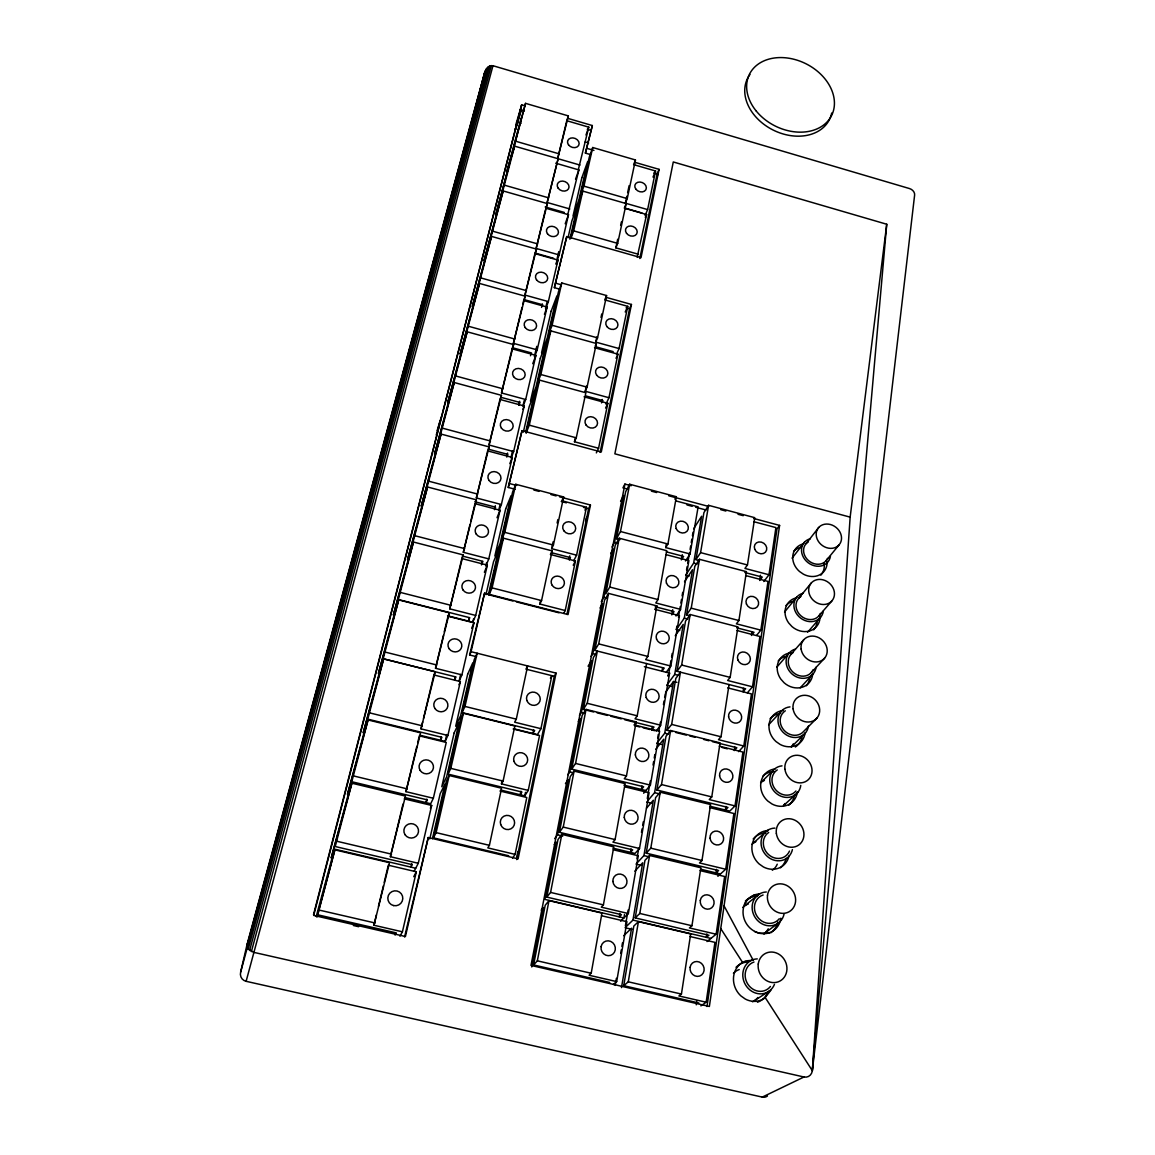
<?xml version="1.0" encoding="UTF-8"?>
<svg xmlns="http://www.w3.org/2000/svg" width="1155" height="1155" viewBox="0 0 1155 1155"><rect width="100%" height="100%" fill="white"/><g stroke="black" fill="none" stroke-linecap="round" stroke-linejoin="round"><path stroke-width="1.5" d="M765.245 997.602L812.326 1070.685L914.63 194.993A6.064 4.62 31.2 0 0 909.505 188.568L492.968 65.72L489.648 65.979L486.602 68.492L484.638 72.577L247.141 944.14L240.659 972.048A7.955 7.594 -43 0 0 246.116 981.317L762.271 1097.106L803.967 1076.994A8.273 7.349 68.7 0 0 812.326 1070.685L850.152 517.137L886.737 224.243L673.278 161.96L614.864 453.828L850.152 517.137M521.165 109.277L514.668 131.54L515.78 127.584M812.326 1070.685L886.737 224.243M803.967 1076.994L253.407 952.269L248.224 949.121L247.141 944.14M700.912 1005.875L706.153 1002.222L714.945 942.379L689.824 936.474M707.033 941.556L716.143 934.222L724.633 876.501L700.089 870.596M717.876 876.299L725.701 869.239L733.887 813.51L709.776 807.605M709.849 806.219L729.787 811.099L734.999 805.901L742.925 752.064L719.247 746.159M738.594 751.631L743.806 746L751.457 693.924L727.693 687.875M747.314 692.856L752.511 686.821L759.903 636.477L737.034 630.558M756.698 635.279L760.842 630.139L768.003 581.427L745.625 575.551M763.816 581.528L768.985 574.757L775.915 527.59L753.912 521.728M706.99 1006.51L776.997 528.932L779.596 525.395L753.623 518.451M779.596 525.395L709.372 1006.467L530.982 965.421L624.927 484.075L631.164 485.75M696.263 1004.807L696.783 1001.313M706.874 933.89L706.355 937.355L708.939 935.261L635.207 917.907L644.966 860.36L649.572 855.465L700.868 867.78L691.946 925.747L689.419 927.927L716.143 934.222M716.519 869.325L715.985 872.891L718.569 870.538L646.194 853.141L655.607 797.585L660.227 792.2L710.599 804.544L701.98 860.504L699.454 862.929L725.701 869.239M725.918 806.45L725.383 810.016L727.968 807.432L656.892 790.006L665.987 736.341L670.622 730.509L720.085 742.867L711.769 796.907L709.242 799.578L734.999 805.901M734.811 746.982L734.277 750.548L736.847 747.733L712.404 741.64M743.575 688.337L743.069 691.773L745.639 688.77L677.018 671.315L685.521 621.145L690.156 614.518L737.93 626.876L730.162 677.393L727.621 680.483L752.511 686.821M751.486 635.481L751.992 632.03M760.481 575.248L759.701 580.46L762.257 577.081L744.816 572.49M706.153 1002.222L678.909 995.942L681.436 994.065L690.69 933.947L638.412 921.661L633.835 926.036L623.729 985.691L698.847 1002.988M743.806 746L718.482 739.662L721.023 736.774L729.065 684.525M760.842 630.139L736.385 623.816L738.911 620.524L746.419 571.653L699.468 559.309L694.819 566.282L686.59 614.835L690.04 615.731M768.985 574.757L744.932 568.433L747.458 564.968L754.735 517.671L708.564 505.327L703.915 512.647L695.945 559.641L699.439 560.565M667.013 730.292L675.805 678.404L680.454 672.167L671.647 724.416L667.013 730.292L672.253 731.606M623.729 985.691L628.277 981.808L638.412 921.661M635.207 917.907L639.798 913.461L649.572 855.465M646.194 853.141L650.799 848.174L660.227 792.2M656.892 790.006L661.512 784.563L670.622 730.509M677.018 671.315L681.652 665.035L690.156 614.518M686.59 614.835L691.224 608.165L699.468 559.309M695.945 559.641L700.594 552.624L708.564 505.327M621.477 987.612L631.568 928.201L623.714 935.709M632.074 929.356L625.086 927.725L632.954 920.087L642.7 862.785L634.802 871.188M641.285 865.355L636.03 864.099L643.927 855.581L653.326 800.242L646.54 808.154M647.825 800.689L654.611 792.677L663.706 739.214L655.751 749.234M661.974 744.571L656.776 743.286L664.731 733.194L673.524 681.479L676.946 682.345M671.993 686.546L666.753 685.218L674.722 674.419L683.226 624.407L675.242 635.799M679.746 630.471L676.31 629.576L684.294 618.127L692.524 569.718L684.54 581.716M689.116 576.085L685.651 575.176L693.65 563.106L701.619 516.242L693.621 528.817M624.494 914.486L623.902 917.965L544.929 899.399L556.104 842.038L554.227 844.55M615.182 985.388L616.409 978.299M620.668 953.452L621.274 949.901M621.895 946.349L622.502 942.812M625.389 925.949L628.132 910.053M636.925 858.815L638.744 848.232M641.473 832.38L642.079 828.857M642.685 825.334L643.292 821.811M647.291 798.495L650.308 780.91M653.037 765.072L653.643 761.549M654.25 758.026L654.842 754.518M657.686 738.002L658.292 734.479M658.899 730.956L660.415 722.149M663.432 704.536L664.038 701.013M664.645 697.49L665.251 693.967M668.269 676.397L670.997 660.516M671.604 656.978L672.21 653.456M676.31 629.576L676.917 626.039M678.447 617.174L680.266 606.534M680.873 602.997L681.493 599.445M682.1 595.908L682.706 592.356M686.546 570.036L687.138 566.6M687.716 563.164L689.492 552.855M690.084 549.419L690.676 545.997M691.268 542.561L691.845 539.125M692.437 535.689L693.029 532.253M613.348 984.508L616.683 981.606L626.948 921.704L601.51 915.727M620.582 921.242L628.363 913.533L638.267 855.768L613.305 849.777M613.117 848.189L635.033 853.444L639.509 848.506L649.081 792.749L624.667 786.772M643.653 793.225L650.395 785.126L659.62 731.274L633.951 724.864M656.156 731.057L660.674 725.21L669.597 673.134L644.36 666.724M666.291 672.282L670.824 666.031L679.458 615.687L654.654 609.277M676.007 615.99L680.54 609.349L688.9 560.637L666.262 554.703M685.507 560.969L690.04 553.981L698.14 506.843L675.877 500.909M619.874 913.403L619.282 916.882L621.477 914.673L546.791 897.089L557.995 839.512L561.821 834.386L613.781 846.86L603.415 904.885L601.279 907.151L628.363 913.533M631.092 848.896L630.5 852.361L632.709 849.892L559.395 832.279L570.209 776.694L574.093 771.092L625.1 783.595L615.095 839.584L612.93 842.125L639.509 848.506M642.036 786.006L641.429 789.457L643.653 786.757L571.696 769.115L582.134 715.436L586.047 709.387L636.131 721.889L626.458 775.943L624.292 778.73L650.395 785.126M654.697 730.696L651.781 729.96L652.373 726.509M662.595 667.734L661.988 671.185L664.226 668.066L594.782 650.409L604.541 600.239L608.512 593.396L656.863 605.899L647.825 656.415L645.645 659.62L670.824 666.031M672.08 613.161L672.686 609.71M682.259 554.674L681.349 559.872L683.587 556.392L666.392 551.873M690.04 553.981L665.713 547.586L666.348 544.092M616.683 981.606L589.079 975.253L591.201 973.246L601.957 913.085L548.986 900.626L545.218 905.231L533.596 964.945L609.725 982.472M660.674 725.21L635.033 718.8L637.214 715.811L646.555 663.548M680.54 609.349L655.795 602.953L657.989 599.561L666.724 550.69L619.21 538.201L615.211 545.391L605.769 593.93L609.739 587.043L619.21 538.201M665.713 547.586L667.922 544.019L676.368 496.737L629.663 484.248L625.635 491.785L616.496 538.75L619.932 539.659M533.596 964.945L537.335 960.83L548.986 900.626M546.791 897.089L550.589 892.425L561.821 834.386M559.395 832.279L563.236 827.096L574.093 771.092M571.696 769.115L575.565 763.441L586.047 709.387M583.304 709.387L587.216 703.294L597.352 651.03L593.396 657.498L583.304 709.387L593.656 711.971M594.782 650.409L598.723 643.898L608.512 593.396M616.496 538.75L620.495 531.517L629.663 484.248M531.762 966.966L543.355 907.498L541.19 910.14M554.689 838.646L557.504 834.834L568.303 779.466L565.459 783.581M567.87 774.673L569.776 771.901L580.2 718.424L578.28 721.399M579.449 715.393L581.369 712.39L591.447 660.674L588.068 666.233M591.129 656.415L592.833 653.615L602.578 603.617L600.008 608.021M601.235 601.769L603.805 597.323L613.233 548.943L610.649 553.577M611.933 546.994L614.518 542.33L623.642 495.495L620.567 501.241M512.546 858.107L515.116 854.382L526.796 797.513L499.942 791.016M500.923 790.078L524.774 795.867L528.254 790.395L539.544 735.504L513.167 728.993M513.989 728.819L537.407 734.609L540.944 728.69L551.845 675.661L550.415 678.187M563.77 613.233L565.228 610.547L575.407 560.998L550.415 554.487L552.162 550.892L503.436 538.187L500.36 545.492L489.041 594.854L512.95 600.99M573.674 560.854L576.605 555.18L586.451 507.233L561.879 500.736L563.654 496.968L515.765 484.277L512.618 491.915L501.689 539.703L504.764 532.354L515.765 484.277M596.341 452.89L598.579 448.256L607.819 403.312L584.055 396.829M605.956 404.135L608.959 397.724L617.911 354.166L594.536 347.698M616.553 354.08L619.066 348.565L627.743 306.335L604.744 299.881L606.577 295.55L561.778 282.975L558.471 291.753L548.842 333.824L552.104 325.277L561.778 282.975M637.17 257.19L646.612 214.541L624.321 208.131L626.183 203.583L582.784 191.095L579.42 200.291L570.743 238.161M645.082 215.566L647.623 209.589L655.549 170.998L633.619 164.616L635.467 159.968L592.746 147.522L589.353 156.921L580.546 195.368L583.91 186.143L592.746 147.522M516.733 859.594L554.27 676.267L556.075 673.105L471.067 651.694L469.623 654.972L476.539 656.704M566.932 614.417L588.574 508.72L590.45 505.009L559.569 496.823M600.124 452.356L629.533 308.732L631.453 304.458L605.725 297.239M639.812 258.532L657.137 173.943L659.072 169.352L635.062 162.379M556.075 673.105L518.104 858.872L428.245 837.519L404.568 936.979M590.45 505.009L568.043 614.576L484.566 593.165L469.623 654.972M631.453 304.458L601.279 451.995L522.017 430.671L508.258 487.468L515.101 489.272M659.072 169.352L641.011 257.666L566.744 236.573L554.357 287.682L559.482 289.111M520.934 791.233L520.198 794.756L521.916 792.027L447.996 774.095L460.527 719.392L463.415 713.27L514.841 725.99L503.104 781.083L501.458 783.884L528.254 790.395M533.639 729.989L532.917 733.497L534.664 730.538L462.087 712.592L474.185 659.75L477.145 653.21L464.974 706.427L462.087 712.592M569.04 559.395L569.776 555.873M601.524 402.907L602.246 399.442M524.774 795.867L525.496 792.344M501.458 783.884L502.194 780.462M565.228 610.547L539.833 604.022L540.569 600.614M576.605 555.18L551.657 548.683L553.115 541.825M557.129 522.998L557.865 519.577M598.579 448.256L574.468 441.759L575.204 438.308M608.959 397.724L585.253 391.242L586.365 386.015M619.066 348.565L595.735 342.097L596.861 336.827M600.99 317.481L601.741 313.958M638.441 254.273L615.846 247.849L617.694 239.215M620.639 225.398L621.376 221.948M647.623 209.589L625.389 203.193L626.876 196.177M627.627 192.668L629.129 185.652M515.116 854.382L487.8 847.885L489.417 845.33L501.573 788.23L449.18 775.525L446.379 781.184L433.399 837.851L508.705 855.768M540.944 728.69L514.625 722.178L516.299 719.146L527.647 665.93L525.944 669.149L554.27 676.267M539.833 604.022L541.565 600.586L552.162 550.892M551.657 548.683L553.404 545.059L563.654 496.968M574.468 441.759L576.258 437.817L585.859 392.758L539.573 380.125L536.339 388.369L526.088 433.154L529.279 425.156L539.573 380.125M585.253 391.242L587.058 387.156L596.355 343.483L550.82 330.879L547.557 339.397L537.624 382.796L540.843 374.509L550.82 330.879M595.735 342.097L597.554 337.866L606.577 295.55M615.846 247.849L617.694 243.387L626.183 203.583M625.389 203.193L627.237 198.617L635.467 159.968M429.776 838.949L440.185 793.702L444.993 783.985L432.446 838.718M485.952 594.695L493.546 561.677L498.83 549.101L488.363 594.796M523.331 432.158L529.192 406.647L534.751 392.44L525.698 431.941M568.029 237.757L571.942 220.721L577.745 204.854L569.877 239.201M433.399 837.851L436.128 832.625L449.18 775.525M447.996 774.095L450.811 768.378L463.415 713.27M489.041 594.854L492.073 587.866L503.436 538.187M570.902 238.378L573.689 230.87L582.784 191.095M419.958 735.23L445.137 741.409L446.74 734.508M460.686 674.361L459.084 681.262L461.913 674.881L473.969 622.834L448.01 616.236L444.256 631.843M447.548 615.803L472.785 622.213L473.579 618.777M486.616 562.586L485.822 566.051L488.782 558.89L500.043 510.25L474.979 503.667L470.821 521.035M498.743 510.293L499.956 505.096M510.958 457.654L512.575 450.681M522.97 405.867L524.197 400.612M534.404 356.563L536.772 346.341M545.55 308.515L547.152 301.628M557.143 258.59L558.746 251.617M399.948 936.214L402.416 931.811L416.32 871.794L388.325 865.211L384.211 882.362M414.226 871.101L418.283 863.276L431.681 805.439L404.236 798.856M405.03 797.571L430.685 803.736L433.342 798.264L446.263 742.448L419.337 735.851L417.662 742.838M445.137 741.409L447.88 735.461L460.369 681.58L433.89 674.968L423.51 718.439M475.687 615.442L487.323 565.142L461.827 558.558L449.771 608.844L475.687 615.442L472.785 622.213M501.371 504.533L512.271 457.452L487.641 450.883L476.351 497.949L501.371 504.533L498.946 510.524M513.629 451.591L524.182 405.997L499.956 399.442L489.041 445.022L513.629 451.591L511.174 457.842M525.684 399.515L535.906 355.379L512.098 348.839L501.515 392.96L525.684 399.515L523.186 406.011M534.649 356.592L537.176 349.878L547.095 307.1L523.663 300.574L522.84 303.996M548.365 301.599L557.966 260.106L534.909 253.609L524.976 295.074L548.365 301.599L545.694 308.789M555.93 263.816L559.164 254.937L568.491 214.7L545.795 208.218L547.369 203.598L503.161 190.95L484.032 260.626L498.989 204.883M567.625 215.032L578.857 169.929L555.714 163.187M578.323 169.698L588.761 127.151L566.773 120.712L568.361 115.904L525.539 103.358L495.625 215.306L510.366 160.386M590.523 154.597L585.397 153.11L592.342 125.549L568.217 118.489M428.245 837.519L405.419 936.517L313.698 915.41L521.699 104.874L525.135 105.885M471.067 651.694L484.566 593.165M508.258 487.468L522.017 430.671M554.357 287.682L566.744 236.573M585.397 153.11L592.342 125.549M411.757 863.651L410.949 867.131L412.205 864.647L335.224 846.528L351.9 783.206L405.448 796.069L390.376 856.707L418.283 863.276M426.816 799.144L426.007 802.61L427.307 799.881L351.784 781.718L368.055 719.955L420.608 732.833L405.954 791.666L433.342 798.264M441.354 736.832L440.546 740.283L441.903 737.323L367.781 719.146L383.662 658.855L435.233 671.748L421.012 728.863L447.88 735.461M455.388 676.686L454.579 680.136L455.98 676.96L383.2 658.783L398.72 599.907L449.353 612.785L435.522 668.283L461.913 674.881M469.161 617.651L468.367 621.101L469.782 617.708L398.345 599.546L413.49 542.042L463.213 554.92L449.771 608.844M481.476 564.925L482.27 561.474M494.484 509.167L495.293 505.702M506.756 456.543L507.579 453.049M518.84 404.755L519.663 401.247M541.565 307.403L542.359 303.953M402.416 931.811L373.946 925.242L376.4 914.962M378.465 906.386L383.402 885.798M390.376 856.707L402.98 804.111M405.954 791.666L416.825 746.318M421.012 728.863L422.672 721.918M435.522 668.283L443.433 635.322M488.782 558.89L463.328 552.307L469.984 524.514M537.176 349.878L513.412 343.338L522.017 307.418M559.164 254.937L536.151 248.441L545.377 209.965M547.167 202.486L558.11 158.755L547.167 202.486L569.805 208.968M566.773 120.712L557.692 158.61L568.361 115.904M373.946 925.242L389.495 862.698L334.878 849.849L316.932 917.113M463.328 552.307L476.409 499.855L427.552 487.006L407.527 559.612L423.928 498.541M476.351 497.949L489.085 446.898L441.066 434.078L421.2 506.208L437.341 446.09M489.041 445.022L501.443 395.328L454.233 382.522L434.511 454.175L450.407 394.981M501.515 392.96L513.6 344.565L467.198 331.803L447.606 402.965L463.256 344.681M513.412 343.338L525.193 296.185L479.542 283.451L460.109 354.123L475.514 296.705M524.976 295.074L536.469 249.105L491.554 236.414L472.265 306.58L487.453 250.014M536.151 248.441L547.369 203.598M246.116 981.317L492.968 65.72M437.644 430.411L439.983 421.272M313.51 914.746L521.699 104.874L515.852 124.624M316.225 916.464L332.164 857.544M348.998 791.68L331.182 858.05L351.9 783.206M395.097 935.102L396.295 932.894L317.769 914.818L334.878 849.849M412.739 543.197L427.552 487.006M426.585 489.041L441.066 434.078M440.055 436.287L454.233 382.522M453.323 384.413L467.198 331.803M465.956 334.95L479.542 283.451M478.257 286.844L491.554 236.414M490.124 240.37L503.161 190.95M501.833 194.574L514.61 146.151L579.983 165.064M513.008 150.829L525.539 103.358M469.089 132.623L484.638 72.577M251.386 951.576L491.337 65.546M246.953 945.83L485.432 70.397M240.659 972.048L246.809 949.453M247.329 947.533L486.602 68.492M248.224 949.121L488.031 66.99M249.61 950.507L489.648 65.979M515.606 129.577L521.482 109.638M521.237 117.868L506.699 172.023L511.607 155.55M511.766 155.68L514.61 146.151M437.139 430.57L441.268 417.056M436.229 435.016L438.914 426.224M409.996 553.072L393.335 615.124L413.49 542.042M519.75 111.342L520.27 109.725M395.342 610.36L378.407 673.452L398.72 599.907M380.428 668.702L363.204 732.848L383.662 658.855M364.98 729.137L347.467 794.38L368.055 719.955M535.429 252.108L536.469 249.105M523.663 300.574L525.193 296.185M585.989 135.019L588.761 127.151M512.098 348.839L513.6 344.565M575.551 179.184L578.857 169.929M499.956 399.442L501.443 395.328M565.214 223.752L568.491 214.7M488.117 449.555L489.085 446.898M556.349 264.524L557.966 260.106M544.424 314.276L547.095 307.1M475.456 502.396L476.409 499.855M530.477 355.754L531.517 352.968L512.531 347.756M532.744 363.724L535.906 355.379M518.942 405.16L519.967 402.474L501.169 397.378M461.827 558.558L463.213 554.92M522.941 409.231L524.182 405.997M506.857 456.99L507.868 454.391L488.738 449.281M448.01 616.236L449.353 612.785M509.817 463.675L512.271 457.452M494.571 509.658L495.567 507.175L474.864 501.732M497.025 517.7L500.043 510.25M433.919 674.982L435.233 671.748M481.953 563.727L482.92 561.359L462.39 556.046M484.378 572.259L487.323 565.142M652.994 177.09L655.549 170.998M645.327 217.515L646.612 214.541M471.659 628.219L473.969 622.834M595.143 346.298L596.355 343.483M458.954 684.742L460.369 681.58M625.216 311.994L627.743 306.335M616.034 358.295L617.911 354.166M605.567 408.105L607.819 403.312M430.353 808.154L431.681 805.439M584.979 510.192L586.451 507.233M569.285 559.987L570.483 557.634L551.57 552.696M573.212 565.228L575.407 560.998M413.75 876.688L416.32 871.794M624.927 484.075L622.935 487.843L628.132 489.229M770.934 990.138L764.74 998.093A21.079 19.101 64.1 0 1 745.307 999.046L740.904 995.913A21.079 19.101 64.1 0 1 741.322 963.14L745.74 960.888L753.175 960.209L724.041 905.852M674.895 499.205L676.368 496.737M744.426 904.307L746.982 900.077L754.894 894.634M655.39 608.151L656.863 605.899M671.777 614.893L674.029 611.587L655.246 606.736M667.792 675.617L669.597 673.134M634.673 723.882L636.131 721.889M665.554 692.206L673.524 681.479M651.781 729.96L654.004 727.044L624.696 719.724M792.056 558.197L804.472 542.2M806.132 543.63L818.751 527.416M752.338 634.413L754.042 632.276L736.746 627.815M825.984 560.839L839.021 544.929A13.398 11.362 37.8 0 0 830.344 524.5A13.398 11.362 37.8 0 0 817.22 539.183A13.398 11.362 37.8 0 0 839.021 544.929M784.548 612.035L796.936 596.918M798.61 598.377L811.301 582.957M818.794 615.99L831.903 600.874A13.643 11.723 39.8 0 0 823.111 579.853A13.643 11.723 39.8 0 0 809.713 595.128A13.643 11.723 39.8 0 0 831.903 600.874M776.781 667.2L789.226 652.907M807.619 632.218L820.469 617.463M790.93 654.409L803.678 639.827M521.15 109.812L524.428 110.938M811.431 672.412L824.612 658.162M800.213 687.831L813.134 673.928M768.681 724.763L781.17 711.379M816.989 718.02L803.736 731.332A13.918 12.315 45.6 0 1 784.014 730.263A13.918 12.315 45.6 0 1 785.328 710.801M791.305 747.054L805.468 732.876M760.596 782.873L773.013 770.558M797.715 792.561L783.48 805.67A16.213 14.553 49.8 0 0 784.909 803.548M751.934 844.406L767.353 830.459M744.758 905.751L758.575 894.519M778.109 923.22L763.787 933.875A16.979 15.405 59.3 0 0 768.234 928.808M754.865 1000.389L769.23 991.106M769.259 932.937L759.398 933.327L754.547 931.493M319.473 910.154L375.057 922.975M537.335 960.83L591.201 973.246M628.277 981.808L681.436 994.065M353.401 925.501L358.613 926.714M337.058 841.302L391.545 854.151M550.589 892.425L603.415 904.885M639.798 913.461L691.946 925.747M334.315 849.098L415.713 868.242M632.954 920.087L710.917 938.423M436.128 832.625L489.417 845.33M353.748 775.987L407.181 788.865M563.236 827.096L615.095 839.584M650.799 848.174L701.98 860.504M557.504 834.834L562.73 836.09M643.927 855.581L649.067 856.822M700.551 869.181L720.46 873.96M450.811 768.378L503.104 781.083M569.776 771.901L573.27 772.753M623.96 785.169L645.89 790.54M654.611 792.677L659.794 793.947M646.685 802.018L651.853 803.274M369.845 712.938L422.282 725.816M575.565 763.441L626.458 775.943M661.512 784.563L711.769 796.907M464.974 706.427L516.299 719.146M385.38 652.142L436.85 665.02M587.216 703.294L637.214 715.811M671.647 724.416L721.023 736.774M597.106 712.837L607.443 715.421M610.894 716.273L621.246 718.858M675.747 732.472L686.214 735.085M689.708 735.966L694.949 737.265M703.684 739.46L708.925 740.759M581.369 712.39L584.805 713.256M634.6 725.672L639.755 726.957M643.191 727.823L650.063 729.527M664.731 733.194L668.211 734.06M722.106 747.516L727.318 748.815M592.833 653.615L596.283 654.495M674.722 674.419L678.144 675.285M400.612 592.486L451.129 605.364M598.723 643.898L647.825 656.415M681.652 665.035L730.162 677.393M492.073 587.866L541.565 600.586M516.372 601.87L559.049 612.814M415.093 535.776L464.714 548.639M609.739 587.043L657.989 599.561M691.224 608.165L738.911 620.524M603.805 597.323L607.285 598.232M684.294 618.127L687.745 619.022M504.764 532.354L553.404 545.059M614.518 542.33L617.954 543.225M693.65 563.106L697.129 564.015M509.803 483.642L516.66 485.461M533.827 490.009L538.966 491.366M550.978 494.557L556.133 495.914M561.243 501.487L566.369 502.844M583.448 507.363L588.574 508.72M620.495 531.517L667.922 544.019M700.594 552.624L747.458 564.968M429.01 481.274L477.78 494.123M442.567 428.202L490.5 441.037M651.434 491.164L656.632 492.55M668.745 495.784L708.593 506.424M720.706 509.658L725.903 511.044M738.031 514.293L743.228 515.679M686.98 504.923L692.177 506.309M695.642 507.233L706.023 510.005M529.279 425.156L576.258 437.817M455.893 376.025L503.002 388.816M540.843 374.509L587.058 387.156M585.802 395.934L603.011 400.641M468.598 326.302L514.913 339.065M552.104 325.277L597.554 337.866M595.778 346.803L613.175 351.611M524.067 299.607L542.749 304.805M555.974 283.293L561.128 284.736M626.111 307.779L629.533 308.732M480.942 277.951L526.507 290.67M534.722 252.959L553.591 258.287M573.689 230.87L617.694 243.387M492.882 231.245L537.71 243.922M545.203 206.962L564.29 212.419M583.91 186.143L627.237 198.617M624.855 208.102L641.891 212.996M504.634 185.219L548.74 197.866M515.852 141.285L559.265 153.875M517.657 122.271L521.122 123.282M585.181 141.935L588.646 142.946M587.072 148.418L593.93 150.41M653.716 172.961L657.137 173.943M587.26 129.302L590.653 130.298M720.734 928.577L742.607 962.476M823.342 611.009A15.621 13.499 40.1 0 1 809.41 621.592A15.621 13.499 40.1 0 1 794.25 608.367A15.621 13.499 40.1 0 1 802.985 593.266M820.425 613.435A13.384 11.579 40.1 0 1 801.007 615.889A13.384 11.579 40.1 0 1 800.949 596.442M830.445 556.06A15.347 13.095 38 0 1 816.787 566.195A15.347 13.095 38 0 1 801.859 553.274A15.347 13.095 38 0 1 810.42 538.706M827.586 558.385A13.153 11.218 38 0 1 808.514 560.608A13.153 11.218 38 0 1 808.413 541.767M816.065 667.244A15.91 13.918 42.5 0 1 801.859 678.274A15.91 13.918 42.5 0 1 786.468 664.76A15.91 13.918 42.5 0 1 795.391 649.096M813.091 669.77A13.643 11.94 42.5 0 1 793.326 672.47A13.643 11.94 42.5 0 1 793.312 652.402M774.456 984.392A17.83 16.127 63.6 0 1 755.587 993.069A17.83 16.127 63.6 0 1 742.795 974.055A17.83 16.127 63.6 0 1 757.276 958.867M733.439 973.275A17.441 15.824 64.7 0 1 739.2 969.579M757.868 997.487A17.441 15.824 64.7 0 1 752.468 1001.775M770.428 986.457A15.289 13.831 63.6 0 1 747.992 984.407A15.289 13.831 63.6 0 1 753.998 962.014M792.417 849.575A16.95 15.246 53.5 0 1 775.279 860.475A16.95 15.246 53.5 0 1 761.044 842.962A16.95 15.246 53.5 0 1 774.933 828.092M753.58 842.919A16.574 14.986 54.3 0 1 755.875 841.677M777.243 864.2A16.574 14.986 54.3 0 1 772.32 870.264M789.486 851.076A14.524 13.066 53.5 0 1 768.595 854.599A14.524 13.066 53.5 0 1 768.71 832.437M800.776 785.371A16.574 14.798 49.1 0 1 785.111 797.311A16.574 14.798 49.1 0 1 769.822 781.415A16.574 14.798 49.1 0 1 782.022 765.852M762.184 781.603A16.213 14.553 49.8 0 1 764.437 780.419M795.954 790.987A14.207 12.676 49.1 0 1 775.871 790.034A14.207 12.676 49.1 0 1 777.257 769.923M808.471 725.946A16.242 14.365 45.6 0 1 793.095 737.381A16.242 14.365 45.6 0 1 778.051 721.861A16.242 14.365 45.6 0 1 790.006 706.889M793.254 743.892A15.896 14.134 46.1 0 1 792.041 746.072M784.072 914.067A17.368 15.694 58.3 0 1 766.588 925.501A17.368 15.694 58.3 0 1 752.122 907.512A17.368 15.694 58.3 0 1 766.314 891.992M742.694 907.483A16.979 15.405 59.3 0 1 748.353 903.975M779.264 918.745A14.885 13.441 58.3 0 1 757.247 916.565A14.885 13.441 58.3 0 1 763.108 894.995M736.038 967.298A20.992 19.029 64.3 0 1 747.863 961.971M768.032 992.015A20.992 19.029 64.3 0 1 757.449 1002.237M745.336 901.102A20.444 18.509 58.9 0 1 756.929 896.049M777.791 922.051A20.444 18.509 58.9 0 1 770.746 932.85M753.161 838.978A19.953 18.004 54 0 1 765.592 833.029M786.122 858.338A19.953 18.004 54 0 1 780.477 867.78M762.878 776.088A19.52 17.484 49.6 0 1 774.038 771.54M794.525 794.64A19.52 17.484 49.6 0 1 788.735 805.28M770.067 718.742A19.115 16.979 45.9 0 1 780.491 713.444M802.205 735.894A19.115 16.979 45.9 0 1 795.333 747.025M778.196 660.949A18.754 16.473 42.8 0 1 785.472 656.444M809.799 677.826A18.754 16.473 42.8 0 1 806.334 685.724M785.977 605.581A18.408 15.982 40.3 0 1 793.124 601.264M817.076 622.184A18.408 15.982 40.3 0 1 813.683 629.822M793.586 551.455A18.076 15.491 38.2 0 1 800.617 547.326M824.15 563.524A18.076 15.491 38.2 0 1 820.873 575.161M767.483 1095.994A7.767 6.944 71.3 0 1 762.271 1097.106M780.823 918.182A20.371 18.437 58.7 0 1 761.087 933.5A20.371 18.437 58.7 0 1 743.04 912.768A20.371 18.437 58.7 0 1 759.73 893.941M788.995 855.942A20.039 18.061 53.8 0 1 763.383 866.929L759.124 863.94A20.039 18.061 53.8 0 1 752.555 842.919A20.039 18.061 53.8 0 1 768.364 830.532M797.383 791.998A19.606 17.542 49.4 0 1 771.988 803.981L767.801 801.05A19.606 17.542 49.4 0 1 761.116 781.43A19.606 17.542 49.4 0 1 775.222 768.912M805.049 733.05A19.202 17.036 45.8 0 1 780.13 744.441L776.016 741.568A19.202 17.036 45.8 0 1 769.403 722.525A19.202 17.036 45.8 0 1 783.234 710.498M812.629 674.78A18.826 16.517 42.7 0 1 801.83 687.341A18.826 16.517 42.7 0 1 784.13 682.793L780.838 679.126A18.826 16.517 42.7 0 1 791.161 652.777M820.007 616.019A18.48 16.026 40.2 0 1 810.68 630.601A18.48 16.026 40.2 0 1 791.897 626.501L788.648 622.92A18.48 16.026 40.2 0 1 795.838 597.958M827.096 561.547A18.148 15.535 38.1 0 1 803.418 574.179L799.491 571.48A18.148 15.535 38.1 0 1 792.85 555.367A18.148 15.535 38.1 0 1 803.303 543.846M517.122 857.053A11.738 11.319 48.8 0 1 518.306 851.235M586.307 524.514A10.597 9.37 27.4 0 1 586.726 517.209M657.801 174.853A9.5 7.493 24.4 0 1 657.253 172.802M831.687 113.017A45.825 34.664 26.9 0 1 774.413 130.659A45.825 34.664 26.9 0 1 749.942 74.498M454.16 732.92L441.788 786.728L446.61 776.911L459.098 722.409L454.16 732.92M467.66 674.231L455.691 726.235L460.657 715.638L472.727 662.984L467.66 674.231M505.688 508.85L494.86 555.959L500.158 543.326L511.073 495.697L505.688 508.85M540.309 358.281L530.448 401.146L536.021 386.896L545.94 343.613L540.309 358.281M551.152 311.186L541.58 352.766L547.225 338.04L556.84 296.07L551.152 311.186M581.817 177.798L573.068 215.841L578.886 199.93L587.678 161.57L581.817 177.798M434.886 708.463A7.103 6.713 19.4 0 0 447.115 708.361A7.103 6.713 19.4 0 0 440.546 698.27A7.103 6.713 19.4 0 0 434.886 708.463M552.278 585.426A6.757 6.107 26.8 0 0 563.741 585.527A6.757 6.107 26.8 0 0 557.288 576.1A6.757 6.107 26.8 0 0 552.278 585.426M596.615 375.13A6.338 5.371 24.5 0 0 607.299 375.548A6.338 5.371 24.5 0 0 601.192 367.016A6.338 5.371 24.5 0 0 596.615 375.13M462.996 589.945A6.872 6.266 20.1 0 0 474.763 590.032A6.872 6.266 20.1 0 0 468.367 580.474A6.872 6.266 20.1 0 0 462.996 589.945M404.986 834.632A7.363 7.219 16.5 0 0 417.691 834.3A7.363 7.219 16.5 0 0 410.935 823.631A7.363 7.219 16.5 0 0 404.986 834.632M449.078 648.648A6.988 6.482 19.8 0 0 461.062 648.648A6.988 6.482 19.8 0 0 454.579 638.831A6.988 6.482 19.8 0 0 449.078 648.648M514.004 761.39A7.118 6.771 33.4 0 0 525.929 764.278A7.118 6.771 33.4 0 0 522.046 752.829A7.118 6.771 33.4 0 0 514.004 761.39M525.193 327.572A6.338 5.327 20.8 0 0 535.963 328.049A6.338 5.327 20.8 0 0 529.972 319.632A6.338 5.327 20.8 0 0 525.193 327.572M476.235 534.086A6.757 6.064 20.3 0 0 487.785 534.274A6.757 6.064 20.3 0 0 481.476 524.962A6.757 6.064 20.3 0 0 476.235 534.086M500.678 824.497A7.262 7.002 40 0 0 512.82 827.384A7.262 7.002 40 0 0 508.893 815.574A7.262 7.002 40 0 0 500.678 824.497M393.61 905.578A7.508 7.479 -23.5 0 0 402.489 896.107A7.508 7.479 -23.5 0 0 389.841 893.176A7.508 7.479 -23.5 0 0 393.61 905.578M420.189 770.457A7.233 6.959 18.6 0 0 432.663 770.241A7.233 6.959 18.6 0 0 425.993 759.86A7.233 6.959 18.6 0 0 420.189 770.457M526.868 700.508A7.002 6.54 30.1 0 0 538.562 703.395A7.002 6.54 30.1 0 0 534.722 692.293A7.002 6.54 30.1 0 0 526.868 700.508M746.433 604.007A6.641 5.818 38 0 0 757.305 606.823A6.641 5.818 38 0 0 753.19 596.529A6.641 5.818 38 0 0 746.433 604.007M501.371 428.086A6.54 5.674 20.6 0 0 512.502 428.433A6.54 5.674 20.6 0 0 506.366 419.583A6.54 5.674 20.6 0 0 501.371 428.086M488.969 480.393A6.656 5.862 20.4 0 0 500.303 480.653A6.656 5.862 20.4 0 0 494.08 471.587A6.656 5.862 20.4 0 0 488.969 480.393M513.571 376.631A6.439 5.501 20.7 0 0 524.514 377.05A6.439 5.501 20.7 0 0 518.451 368.416A6.439 5.501 20.7 0 0 513.571 376.631M586.09 425.083A6.439 5.544 24.9 0 0 596.947 425.415A6.439 5.544 24.9 0 0 590.754 416.695A6.439 5.544 24.9 0 0 586.09 425.083M568.52 144.851A5.977 4.707 21.2 0 0 578.583 145.559A5.977 4.707 21.2 0 0 572.894 137.893A5.977 4.707 21.2 0 0 568.52 144.851M635.842 189.131A5.977 4.75 23.7 0 0 645.847 189.781A5.977 4.75 23.7 0 0 640.029 182.028A5.977 4.75 23.7 0 0 635.842 189.131M563.813 530.737A6.656 5.905 26 0 0 575.06 530.925A6.656 5.905 26 0 0 568.693 521.742A6.656 5.905 26 0 0 563.813 530.737M754.764 549.318A6.526 5.631 36 0 0 765.462 552.133A6.526 5.631 36 0 0 761.39 542.128A6.526 5.631 36 0 0 754.764 549.318M676.137 528.499A6.555 5.717 32 0 0 686.965 531.343A6.555 5.717 32 0 0 683.038 521.338A6.555 5.717 32 0 0 676.137 528.499M635.351 754.908A7.031 6.497 42.6 0 0 646.035 760.596A7.031 6.497 42.6 0 0 644.938 748.916A7.031 6.497 42.6 0 0 635.351 754.908M646.208 697.519A6.901 6.295 38.6 0 0 657.614 700.378A6.901 6.295 38.6 0 0 653.557 689.463A6.901 6.295 38.6 0 0 646.208 697.519M624.263 817.394A7.175 6.713 48.2 0 0 635.149 823.183A7.175 6.713 48.2 0 0 634.066 811.113A7.175 6.713 48.2 0 0 624.263 817.394M801.122 649.052A13.918 12.099 42.2 0 0 822.201 660.227A13.918 12.099 42.2 0 0 819.025 637.805A13.918 12.099 42.2 0 0 801.122 649.052M758.258 964.021A15.607 14.077 62.7 0 0 778.022 981.909A15.607 14.077 62.7 0 0 781.329 956.022A15.607 14.077 62.7 0 0 758.258 964.021M776.348 833.39A14.827 13.283 52.7 0 0 798.553 845.157A14.827 13.283 52.7 0 0 795.347 820.425A14.827 13.283 52.7 0 0 776.348 833.39M784.952 769.331A14.495 12.878 48.6 0 0 806.782 780.896A14.495 12.878 48.6 0 0 803.577 756.987A14.495 12.878 48.6 0 0 784.952 769.331M719.579 775.756A7.031 6.381 47.4 0 0 730.205 781.401A7.031 6.381 47.4 0 0 728.863 769.735A7.031 6.381 47.4 0 0 719.579 775.756M737.915 659.953A6.757 5.992 40.4 0 0 748.974 662.782A6.757 5.992 40.4 0 0 744.802 652.185A6.757 5.992 40.4 0 0 737.915 659.953M728.588 716.678A6.887 6.194 43.6 0 0 739.041 722.236A6.887 6.194 43.6 0 0 737.698 710.931A6.887 6.194 43.6 0 0 728.588 716.678M656.56 639.105A6.771 6.093 35.7 0 0 667.749 641.963A6.771 6.093 35.7 0 0 663.75 631.366A6.771 6.093 35.7 0 0 656.56 639.105M793.081 708.809A14.192 12.488 45.1 0 0 814.535 720.171A14.192 12.488 45.1 0 0 811.344 697.014A14.192 12.488 45.1 0 0 793.081 708.809M547.456 233.729A6.15 5.01 21 0 0 557.851 234.335A6.15 5.01 21 0 0 552.003 226.293A6.15 5.01 21 0 0 547.456 233.729M536.512 279.842A6.251 5.154 20.9 0 0 547.095 280.391A6.251 5.154 20.9 0 0 541.175 272.161A6.251 5.154 20.9 0 0 536.512 279.842M606.866 326.533A6.251 5.198 24.2 0 0 617.376 327.009A6.251 5.198 24.2 0 0 611.341 318.693A6.251 5.198 24.2 0 0 606.866 326.533M558.226 188.265A6.064 4.851 21.1 0 0 568.462 188.929A6.064 4.851 21.1 0 0 562.687 181.075A6.064 4.851 21.1 0 0 558.226 188.265M626.53 233.324A6.064 4.894 23.8 0 0 636.679 233.916A6.064 4.894 23.8 0 0 630.803 225.99A6.064 4.894 23.8 0 0 626.53 233.324M666.464 583.16A6.656 5.905 33.6 0 0 677.465 586.018A6.656 5.905 33.6 0 0 673.509 575.71A6.656 5.905 33.6 0 0 666.464 583.16M612.901 881.482A7.349 6.916 55.7 0 0 623.989 887.372A7.349 6.916 55.7 0 0 622.906 874.884A7.349 6.916 55.7 0 0 612.901 881.482M700.305 900.366A7.363 6.771 58 0 0 709.69 908.884A7.363 6.771 58 0 0 711.509 896.728A7.363 6.771 58 0 0 700.305 900.366M690.098 967.327A7.551 6.959 64.4 0 0 699.641 976.047A7.551 6.959 64.4 0 0 701.518 963.443A7.551 6.959 64.4 0 0 690.098 967.327M601.105 946.609A7.536 7.118 64.8 0 0 610.62 955.373A7.536 7.118 64.8 0 0 612.814 942.769A7.536 7.118 64.8 0 0 601.105 946.609M767.498 895.284A15.203 13.672 57.5 0 0 786.93 912.724A15.203 13.672 57.5 0 0 790.107 887.791A15.203 13.672 57.5 0 0 767.498 895.284M710.051 838.198A7.19 6.569 52.3 0 0 720.864 843.958A7.19 6.569 52.3 0 0 719.536 831.889A7.19 6.569 52.3 0 0 710.051 838.198M756.049 110.808A45.969 34.722 26.9 0 0 831.297 116.106A45.969 34.722 26.9 0 0 784.259 57.692A45.969 34.722 26.9 0 0 756.049 110.808"/></g></svg>
